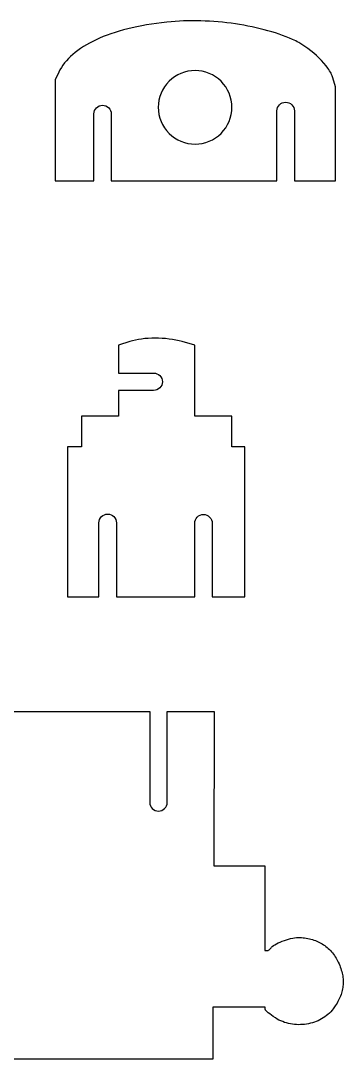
# Model space of a CAD drawing. Extents: x 0.6 to 22.3, y 16.3 to 47.
# Drawn here: x 13.25 to 15.44, y 28.57 to 35.63 of the extents above; entities that cross this region are included whole.
import ezdxf

# ---------------------------------------------------------------- set-up
doc = ezdxf.new("R2010")
doc.units = 0
doc.header["$MEASUREMENT"] = 0
doc.layers.add('LAYER_1', color=18, linetype='CONTINUOUS')

msp = doc.modelspace()

# ---------------------------------------------------------------- linework, layer by layer
at = {"layer": 'LAYER_1'}
for points in [[(13.4838, 34.5421), (13.7467, 34.5421), (13.7467, 34.9974, -0.414214), (13.8058, 35.0565, -0.414214), (13.8649, 34.9974), (13.8649, 34.5421), (14.9889, 34.5421), (14.9889, 35.0185, -0.414214), (15.048, 35.0776, -0.414214), (15.1071, 35.0185), (15.1071, 34.5421), (15.3872, 34.5421), (15.3872, 35.1814), (15.3693, 35.2422), (15.3668, 35.2498), (15.3637, 35.2576), (15.3602, 35.2656), (15.3562, 35.2738), (15.3516, 35.2821), (15.3467, 35.2905), (15.3412, 35.2991), (15.3354, 35.3077), (15.3225, 35.3251), (15.3082, 35.3427), (15.2925, 35.3603), (15.2756, 35.3777), (15.2578, 35.3948), (15.239, 35.4114), (15.2195, 35.4275), (15.1994, 35.4428), (15.1789, 35.4572), (15.1581, 35.4706), (15.1371, 35.4828), (15.1266, 35.4884), (15.1161, 35.4937), (15.0951, 35.5035), (15.0732, 35.5131), (15.0507, 35.5223), (15.0274, 35.5312), (15.0034, 35.5397), (14.9789, 35.5479), (14.9537, 35.5558), (14.928, 35.5633), (14.9018, 35.5704), (14.8751, 35.5772), (14.848, 35.5836), (14.8204, 35.5896), (14.7925, 35.5952), (14.7643, 35.6005), (14.7358, 35.6053), (14.707, 35.6097), (14.678, 35.6138), (14.6488, 35.6174), (14.6195, 35.6206), (14.5901, 35.6234), (14.5606, 35.6258), (14.5311, 35.6277), (14.5015, 35.6292), (14.4721, 35.6302), (14.4427, 35.6308), (14.4134, 35.631), (14.3843, 35.6306), (14.3554, 35.6299), (14.3267, 35.6286), (14.2982, 35.6269), (14.2701, 35.6247), (14.2423, 35.6219), (14.2066, 35.6179), (14.1716, 35.6133), (14.1373, 35.6082), (14.1037, 35.6027), (14.0709, 35.5967), (14.0388, 35.5903), (14.0075, 35.5834), (13.9769, 35.576), (13.9472, 35.5683), (13.9182, 35.56), (13.89, 35.5514), (13.8627, 35.5423), (13.8362, 35.5328), (13.8106, 35.523), (13.7858, 35.5126), (13.7619, 35.5019), (13.7388, 35.4908), (13.7167, 35.4794), (13.6955, 35.4675), (13.6752, 35.4552), (13.6558, 35.4426), (13.6374, 35.4296), (13.62, 35.4163), (13.6035, 35.4026), (13.588, 35.3885), (13.5735, 35.3741), (13.56, 35.3594), (13.5475, 35.3443), (13.5361, 35.3289), (13.5257, 35.3132), (13.5164, 35.2972), (13.5081, 35.2809), (13.4839, 35.2291)], [(14.4332, 35.2927, 0.414214), (14.1832, 35.0427, 0.414214), (14.4332, 34.7927, 0.414214), (14.6832, 35.0427, 0.414214)], [(13.9142, 32.943), (13.663, 32.943), (13.663, 32.7361), (13.5669, 32.7361), (13.5669, 31.7167), (13.7812, 31.7167), (13.7812, 32.2194, -0.414214), (13.8403, 32.2785, -0.414214), (13.8994, 32.2194), (13.8994, 31.7167), (14.4313, 31.7167), (14.4313, 32.2163, -0.414214), (14.4904, 32.2754, -0.414214), (14.5495, 32.2163), (14.5495, 31.7167), (14.7711, 31.7167), (14.7711, 32.7361), (14.6824, 32.7361), (14.6824, 32.943), (14.4313, 32.943), (14.4313, 33.4267), (14.3453, 33.4508), (14.3243, 33.4562), (14.3024, 33.4609), (14.2799, 33.4649), (14.2568, 33.4681), (14.2334, 33.4706), (14.2098, 33.4724), (14.186, 33.4735), (14.1623, 33.4739), (14.1388, 33.4735), (14.1155, 33.4724), (14.0927, 33.4705), (14.0704, 33.468), (14.0488, 33.4647), (14.0281, 33.4607), (14.0084, 33.4559), (13.9897, 33.4505), (13.9142, 33.4261), (13.9142, 33.237), (14.1521, 33.237, -0.414214), (14.2112, 33.1779, -0.414214), (14.1521, 33.1188), (13.9142, 33.1188)]]:
    msp.add_lwpolyline(points, format="xyb", close=True, dxfattribs=at)
msp.add_lwpolyline([(13.0178, 30.9371), (14.1259, 30.9371), (14.1259, 30.3189, 0.414214), (14.185, 30.2598, 0.414214), (14.2441, 30.3189), (14.2441, 30.9371), (14.5618, 30.9371), (14.5617, 29.888), (14.9071, 29.888), (14.9071, 29.3118), (14.9219, 29.3118), (14.9251, 29.3122), (14.9285, 29.3131), (14.9319, 29.3146), (14.9354, 29.3166), (14.9387, 29.319), (14.9418, 29.3218), (14.9445, 29.3249), (14.9468, 29.3281), (14.9487, 29.3308), (14.9512, 29.3336), (14.9575, 29.3393), (14.9656, 29.3452), (14.9753, 29.3512), (14.9863, 29.3572), (14.9984, 29.3631), (15.0114, 29.369), (15.0251, 29.3745), (15.0392, 29.3798), (15.0536, 29.3846), (15.0679, 29.3889), (15.0821, 29.3927), (15.0958, 29.3958), (15.1088, 29.3981), (15.121, 29.3996), (15.1321, 29.4001), (15.1435, 29.4), (15.1549, 29.3996), (15.1661, 29.3987), (15.1771, 29.3975), (15.188, 29.396), (15.1987, 29.3941), (15.2093, 29.3918), (15.2197, 29.3892), (15.2299, 29.3863), (15.24, 29.383), (15.2498, 29.3794), (15.2595, 29.3755), (15.269, 29.3712), (15.2783, 29.3667), (15.2873, 29.3617), (15.2962, 29.3565), (15.3049, 29.351), (15.3133, 29.3451), (15.3215, 29.3389), (15.3295, 29.3325), (15.3373, 29.3257), (15.3448, 29.3186), (15.352, 29.3112), (15.359, 29.3036), (15.3658, 29.2956), (15.3723, 29.2874), (15.3785, 29.2788), (15.3845, 29.27), (15.3901, 29.2609), (15.3955, 29.2516), (15.4007, 29.2419), (15.4055, 29.232), (15.4103, 29.2213), (15.4147, 29.2108), (15.4188, 29.2003), (15.4225, 29.1899), (15.4258, 29.1795), (15.4287, 29.1693), (15.4313, 29.1591), (15.4334, 29.149), (15.4352, 29.1389), (15.4367, 29.129), (15.4377, 29.119), (15.4384, 29.1092), (15.4387, 29.0993), (15.4386, 29.0895), (15.4381, 29.0798), (15.4372, 29.0701), (15.436, 29.0604), (15.4344, 29.0508), (15.4324, 29.0412), (15.43, 29.0316), (15.4272, 29.022), (15.4241, 29.0124), (15.4206, 29.0028), (15.4167, 28.9933), (15.4124, 28.9837), (15.4077, 28.9742), (15.4026, 28.9646), (15.3971, 28.955), (15.3913, 28.9454), (15.3851, 28.9358), (15.3715, 28.9165), (15.3632, 28.906), (15.3544, 28.896), (15.3452, 28.8865), (15.3354, 28.8776), (15.3252, 28.8692), (15.3145, 28.8613), (15.3035, 28.8539), (15.292, 28.847), (15.2803, 28.8407), (15.2682, 28.8349), (15.2558, 28.8297), (15.2432, 28.825), (15.2303, 28.8209), (15.2173, 28.8173), (15.204, 28.8143), (15.1906, 28.8119), (15.1771, 28.81), (15.1635, 28.8087), (15.1498, 28.808), (15.1361, 28.8079), (15.1224, 28.8083), (15.1086, 28.8094), (15.095, 28.811), (15.0814, 28.8133), (15.0678, 28.8161), (15.0545, 28.8196), (15.0412, 28.8237), (15.0282, 28.8284), (15.0153, 28.8337), (15.0027, 28.8397), (14.9904, 28.8462), (14.9783, 28.8535), (14.9644, 28.8626), (14.9514, 28.8717), (14.9396, 28.8806), (14.9293, 28.889), (14.9208, 28.8966), (14.9144, 28.9032), (14.9121, 28.9061), (14.9104, 28.9086), (14.9093, 28.9108), (14.909, 28.9126), (14.909, 28.9277), (14.5544, 28.9277), (14.5544, 28.5731), (12.5598, 28.5731)], format="xyb", dxfattribs=at)

doc.saveas('drawing.dxf')
